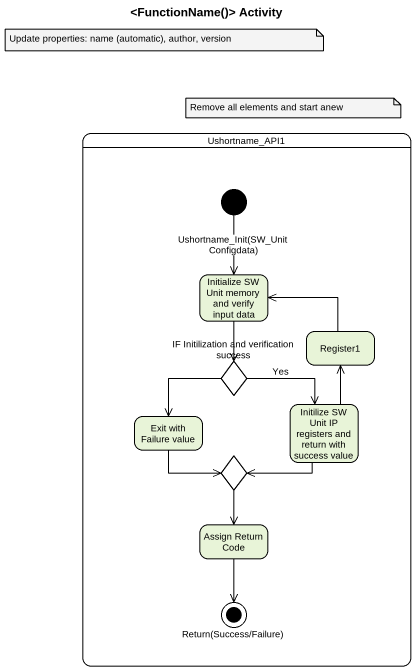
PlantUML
@startuml
title <FunctionName()> Activity
hide empty description
state Ushortname_API1 {
  state "Initialize SW Unit memory and verify input data" as Initialize_SW_Unit_memory
  state Register1
  state "IF Initilization and verification success" as IF_Initilization_and <<choice>>
  state "Exit with Failure value" as Exit_with_Failure_value
  state "Initilize SW Unit IP registers and return with success value" as Initilize_SW_Unit_IP
  state choice1 <<choice>>
  state "Assign Return Code" as Assign_Return_Code
  state "Return(Success/Failure)" as Return_Success_Failure <<end>>
  [*] --> Initialize_SW_Unit_memory : Ushortname_Init(SW_UnitConfigdata)
}
Initialize_SW_Unit_memory --> IF_Initilization_and
Register1 -left-> Initialize_SW_Unit_memory
IF_Initilization_and --> Exit_with_Failure_value
IF_Initilization_and --> Initilize_SW_Unit_IP : Yes
Exit_with_Failure_value --> choice1
Initilize_SW_Unit_IP -up-> Register1
Initilize_SW_Unit_IP -left-> choice1
choice1 --> Assign_Return_Code
Assign_Return_Code --> Return_Success_Failure
note as N1
  Update properties: name (automatic), author, version
end note
note as N2
  Remove all elements and start anew
end note
@enduml
